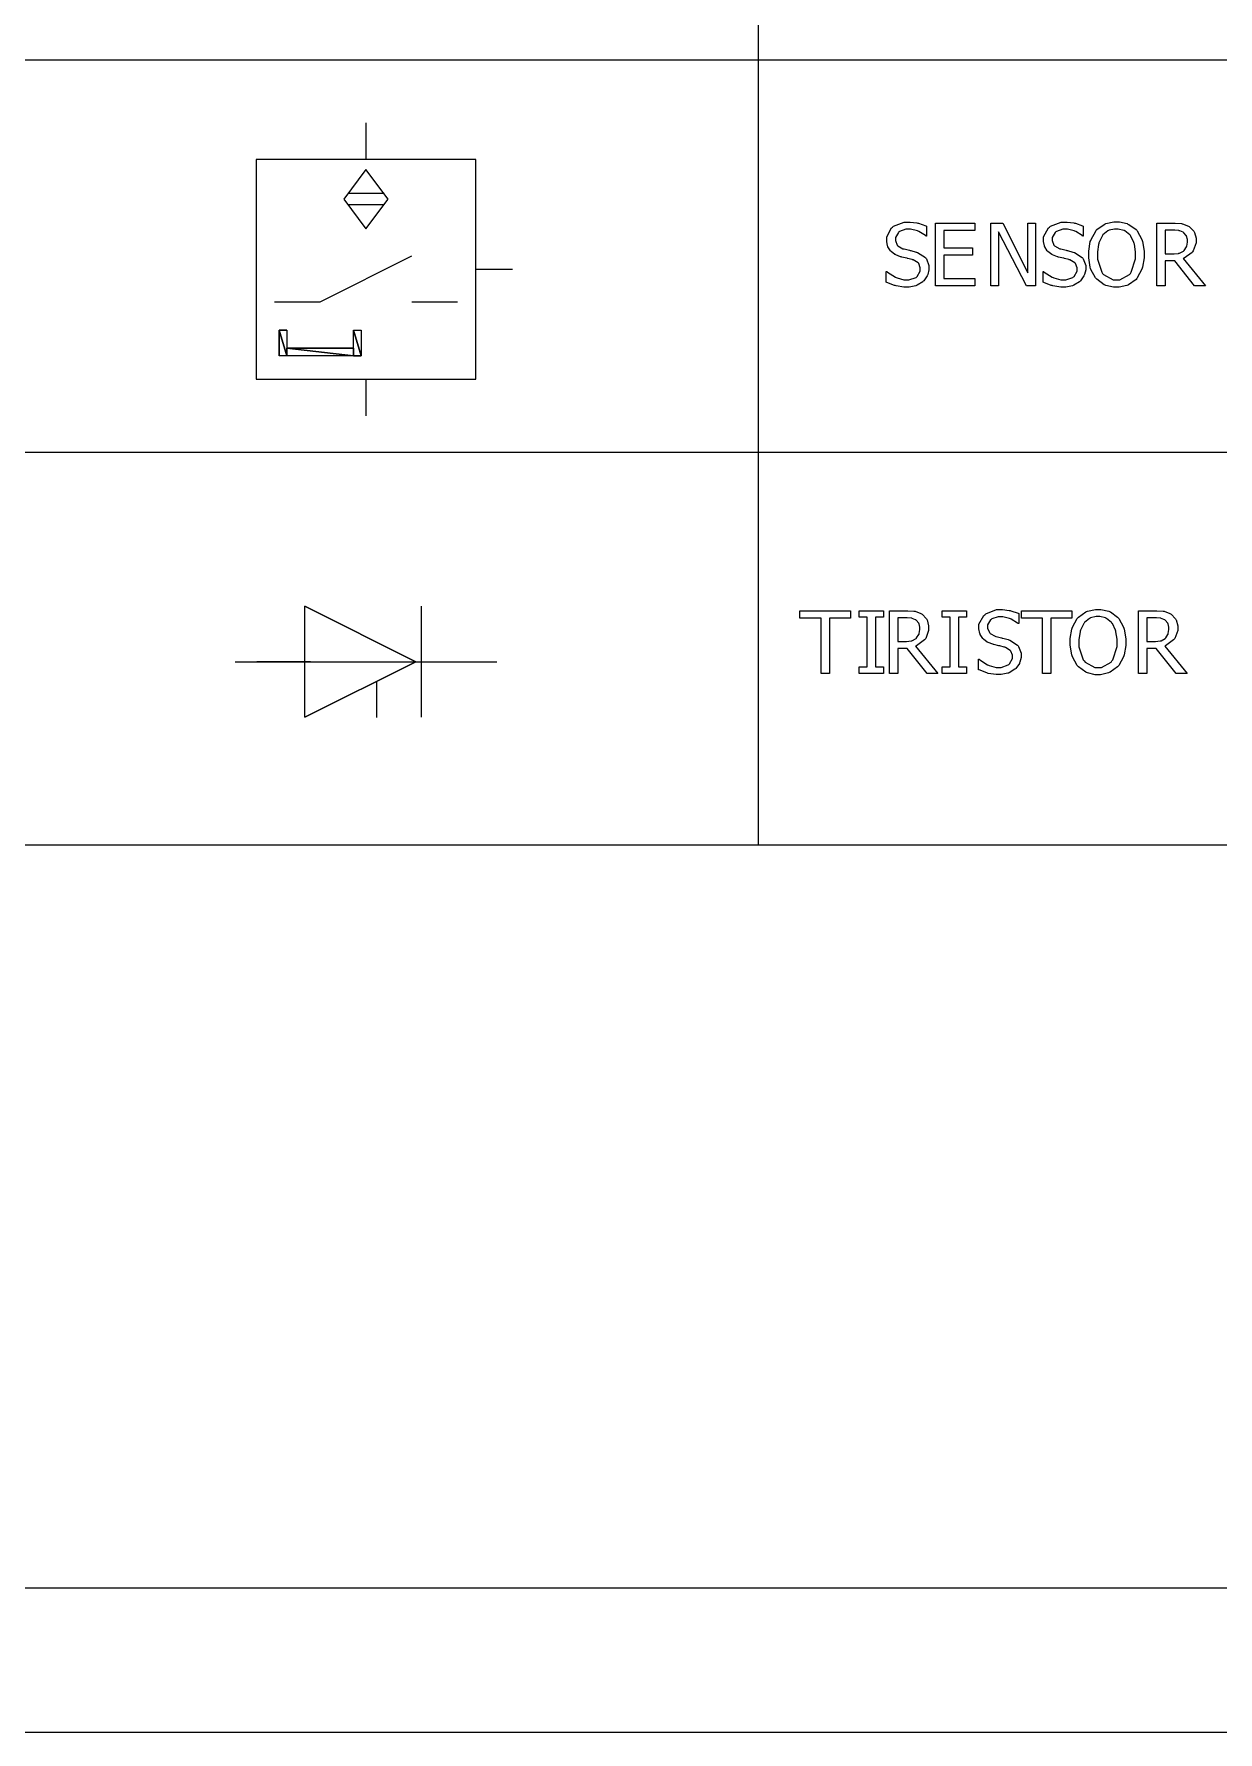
# Model space of a CAD drawing. Header units: millimetres. Extents: x 1974 to 2560, y 1429 to 1567.
# Drawn here: x 2493.155 to 2496.343, y 1512.671 to 1517.241 of the extents above; entities that cross this region are included whole.
import ezdxf

# ---------------------------------------------------------------- set-up
doc = ezdxf.new("R2010")
doc.units = ezdxf.units.MM
for name, color, linetype in [('MARGEM', 1, 'Continuous'), ('TEXTO', 4, 'Continuous'), ('TIMBRE', 7, 'Continuous')]:
    doc.layers.add(name, color=color, linetype=linetype)

msp = doc.modelspace()

# ---------------------------------------------------------------- linework, layer by layer
at = {"layer": 'MARGEM', "color": 7}
msp.add_lwpolyline([(2478.4513, 1512.6706), (2508.1513, 1512.6706), (2508.1513, 1533.6956), (2478.4513, 1533.6956)], close=True, dxfattribs=at)
at = {"layer": 'TEXTO', "color": 0}
for p, q in [((2495.1048, 1531.9544), (2495.1048, 1515.0586)), ((2507.7976, 1517.1706), (2478.9131, 1517.1706)), ((2494.0488, 1517.0016), (2494.0488, 1516.9031)), ((2493.7532, 1516.9031), (2493.7532, 1516.3118)), ((2494.3445, 1516.9031), (2493.7532, 1516.9031)), ((2494.0488, 1516.8761), (2493.989, 1516.7963)), ((2494.1088, 1516.7963), (2494.0488, 1516.8761)), ((2494.3445, 1516.3118), (2494.3445, 1516.9031)), ((2493.989, 1516.7963), (2494.0488, 1516.7164)), ((2494.0976, 1516.8112), (2494.0003, 1516.8112)), ((2494.0976, 1516.7813), (2494.0003, 1516.7813)), ((2494.0488, 1516.7164), (2494.1088, 1516.7963)), ((2495.4695, 1516.7234), (2495.4982, 1516.7349)), ((2495.4982, 1516.7349), (2495.5077, 1516.7349)), ((2495.5077, 1516.7349), (2495.5144, 1516.7349)), ((2495.5144, 1516.7349), (2495.5324, 1516.7326)), ((2495.5324, 1516.7326), (2495.5345, 1516.7321)), ((2495.5345, 1516.7321), (2495.5365, 1516.7317)), ((2495.5365, 1516.7317), (2495.5562, 1516.7249)), ((2495.5822, 1516.563), (2495.5822, 1516.7319)), ((2495.5822, 1516.7319), (2495.6879, 1516.7319)), ((2495.6879, 1516.7319), (2495.6879, 1516.7119)), ((2495.7312, 1516.563), (2495.7312, 1516.7319)), ((2495.7312, 1516.7319), (2495.7631, 1516.7319)), ((2495.7631, 1516.7319), (2495.831, 1516.5982)), ((2495.831, 1516.5982), (2495.831, 1516.7319)), ((2495.831, 1516.7319), (2495.8519, 1516.7319)), ((2495.8519, 1516.7319), (2495.8519, 1516.563)), ((2495.8519, 1516.7319), (2495.8519, 1516.7319)), ((2495.8917, 1516.7234), (2495.9204, 1516.7349)), ((2495.9204, 1516.7349), (2495.9299, 1516.7349)), ((2495.9299, 1516.7349), (2495.9366, 1516.7349)), ((2495.9366, 1516.7349), (2495.9546, 1516.7326)), ((2495.9546, 1516.7326), (2495.9568, 1516.7321)), ((2495.9568, 1516.7321), (2495.9588, 1516.7317)), ((2495.9588, 1516.7317), (2495.9784, 1516.7249)), ((2496.0167, 1516.7145), (2496.0363, 1516.7286)), ((2496.0363, 1516.7286), (2496.0386, 1516.7296)), ((2496.0386, 1516.7296), (2496.0408, 1516.7306)), ((2496.0408, 1516.7306), (2496.0623, 1516.7354)), ((2496.0623, 1516.7354), (2496.0695, 1516.7354)), ((2496.0695, 1516.7354), (2496.0772, 1516.7354)), ((2496.0772, 1516.7354), (2496.0982, 1516.7305)), ((2496.0982, 1516.7305), (2496.1005, 1516.7294)), ((2496.1005, 1516.7294), (2496.1027, 1516.7284)), ((2496.1027, 1516.7284), (2496.1223, 1516.7144)), ((2496.1782, 1516.563), (2496.1782, 1516.7319)), ((2496.1782, 1516.7319), (2496.2217, 1516.7319)), ((2496.2217, 1516.7319), (2496.2278, 1516.7319)), ((2496.2278, 1516.7319), (2496.2445, 1516.7307)), ((2496.2445, 1516.7307), (2496.2461, 1516.7304)), ((2496.2461, 1516.7304), (2496.2477, 1516.7302)), ((2496.2477, 1516.7302), (2496.2633, 1516.724)), ((2495.4509, 1516.6953), (2495.4642, 1516.7188)), ((2495.4509, 1516.6866), (2495.4509, 1516.6953)), ((2495.4509, 1516.6826), (2495.4509, 1516.6866)), ((2495.4533, 1516.6705), (2495.4509, 1516.6826)), ((2495.4642, 1516.7188), (2495.4669, 1516.7211)), ((2495.4669, 1516.7211), (2495.4695, 1516.7234)), ((2495.4822, 1516.7071), (2495.4743, 1516.6936)), ((2495.4743, 1516.6936), (2495.4743, 1516.6891)), ((2495.4743, 1516.6891), (2495.4743, 1516.6848)), ((2495.4743, 1516.6848), (2495.479, 1516.673)), ((2495.4839, 1516.7083), (2495.4822, 1516.7071)), ((2495.4854, 1516.7095), (2495.4839, 1516.7083)), ((2495.5028, 1516.7156), (2495.4854, 1516.7095)), ((2495.5092, 1516.7156), (2495.5028, 1516.7156)), ((2495.5152, 1516.7156), (2495.5092, 1516.7156)), ((2495.5335, 1516.7111), (2495.5152, 1516.7156)), ((2495.5357, 1516.7101), (2495.5335, 1516.7111)), ((2495.5377, 1516.7092), (2495.5357, 1516.7101)), ((2495.5549, 1516.6985), (2495.5377, 1516.7092)), ((2495.5563, 1516.6972), (2495.5549, 1516.6985)), ((2495.5562, 1516.7249), (2495.558, 1516.7241)), ((2495.558, 1516.6972), (2495.5563, 1516.6972)), ((2495.558, 1516.7241), (2495.558, 1516.6972)), ((2495.6879, 1516.7119), (2495.6048, 1516.7119)), ((2495.6048, 1516.7119), (2495.6048, 1516.6657)), ((2495.8268, 1516.563), (2495.7521, 1516.7086)), ((2495.7521, 1516.7086), (2495.7521, 1516.563)), ((2495.8731, 1516.6953), (2495.8864, 1516.7188)), ((2495.8731, 1516.6866), (2495.8731, 1516.6953)), ((2495.8731, 1516.6826), (2495.8731, 1516.6866)), ((2495.8755, 1516.6705), (2495.8731, 1516.6826)), ((2495.8864, 1516.7188), (2495.8891, 1516.7211)), ((2495.8891, 1516.7211), (2495.8917, 1516.7234)), ((2495.9045, 1516.7071), (2495.8965, 1516.6936)), ((2495.8965, 1516.6936), (2495.8965, 1516.6891)), ((2495.8965, 1516.6891), (2495.8965, 1516.6848)), ((2495.8965, 1516.6848), (2495.9011, 1516.673)), ((2495.9061, 1516.7083), (2495.9045, 1516.7071)), ((2495.9076, 1516.7095), (2495.9061, 1516.7083)), ((2495.925, 1516.7156), (2495.9076, 1516.7095)), ((2495.9314, 1516.7156), (2495.925, 1516.7156)), ((2495.9374, 1516.7156), (2495.9314, 1516.7156)), ((2495.9556, 1516.7111), (2495.9374, 1516.7156)), ((2495.9578, 1516.7101), (2495.9556, 1516.7111)), ((2495.9599, 1516.7092), (2495.9578, 1516.7101)), ((2495.9771, 1516.6985), (2495.9599, 1516.7092)), ((2495.9784, 1516.6972), (2495.9771, 1516.6985)), ((2495.9784, 1516.7249), (2495.9802, 1516.7241)), ((2495.9802, 1516.6972), (2495.9784, 1516.6972)), ((2495.9802, 1516.7241), (2495.9802, 1516.6972)), ((2495.9948, 1516.6568), (2495.9991, 1516.6823)), ((2495.9991, 1516.6823), (2496.0001, 1516.6849)), ((2496.0001, 1516.6849), (2496.001, 1516.6876)), ((2496.001, 1516.6876), (2496.0135, 1516.7106)), ((2496.0135, 1516.7106), (2496.0151, 1516.7125)), ((2496.0151, 1516.7125), (2496.0167, 1516.7145)), ((2496.0308, 1516.6972), (2496.0223, 1516.6792)), ((2496.032, 1516.6986), (2496.0308, 1516.6972)), ((2496.0331, 1516.7001), (2496.032, 1516.6986)), ((2496.0466, 1516.7111), (2496.0331, 1516.7001)), ((2496.0481, 1516.7118), (2496.0466, 1516.7111)), ((2496.0495, 1516.7125), (2496.0481, 1516.7118)), ((2496.0641, 1516.716), (2496.0495, 1516.7125)), ((2496.0695, 1516.716), (2496.0641, 1516.716)), ((2496.0744, 1516.716), (2496.0695, 1516.716)), ((2496.0892, 1516.7124), (2496.0744, 1516.716)), ((2496.0908, 1516.7117), (2496.0892, 1516.7124)), ((2496.0923, 1516.711), (2496.0908, 1516.7117)), ((2496.1058, 1516.7), (2496.0923, 1516.711)), ((2496.107, 1516.6986), (2496.1058, 1516.7)), ((2496.108, 1516.6972), (2496.107, 1516.6986)), ((2496.1165, 1516.6794), (2496.108, 1516.6972)), ((2496.1223, 1516.7144), (2496.1239, 1516.7125)), ((2496.1239, 1516.7125), (2496.1254, 1516.7107)), ((2496.1239, 1516.7125), (2496.1239, 1516.7125)), ((2496.1254, 1516.7107), (2496.1379, 1516.6878)), ((2496.1379, 1516.6878), (2496.1388, 1516.685)), ((2496.1388, 1516.685), (2496.1397, 1516.6823)), ((2496.1397, 1516.6823), (2496.1442, 1516.6562)), ((2496.2229, 1516.7126), (2496.2007, 1516.7126)), ((2496.2007, 1516.7126), (2496.2007, 1516.6489)), ((2496.2265, 1516.7126), (2496.2229, 1516.7126)), ((2496.2376, 1516.7117), (2496.2265, 1516.7126)), ((2496.2386, 1516.7114), (2496.2376, 1516.7117)), ((2496.2397, 1516.7112), (2496.2386, 1516.7114)), ((2496.2489, 1516.7074), (2496.2397, 1516.7112)), ((2496.2498, 1516.7068), (2496.2489, 1516.7074)), ((2496.2507, 1516.7062), (2496.2498, 1516.7068)), ((2496.2574, 1516.6985), (2496.2507, 1516.7062)), ((2496.2579, 1516.6975), (2496.2574, 1516.6985)), ((2496.2582, 1516.6966), (2496.2579, 1516.6975)), ((2496.2605, 1516.6877), (2496.2582, 1516.6966)), ((2496.2586, 1516.6701), (2496.2605, 1516.6809)), ((2496.2605, 1516.6844), (2496.2605, 1516.6877)), ((2496.2605, 1516.6809), (2496.2605, 1516.6844)), ((2496.2605, 1516.6844), (2496.2605, 1516.6844)), ((2496.2633, 1516.724), (2496.2648, 1516.723)), ((2496.2648, 1516.723), (2496.2662, 1516.7221)), ((2496.2662, 1516.7221), (2496.2779, 1516.7099)), ((2496.2779, 1516.7099), (2496.2788, 1516.7084)), ((2496.2788, 1516.7084), (2496.2796, 1516.7069)), ((2496.2796, 1516.7069), (2496.2839, 1516.6914)), ((2496.2839, 1516.6914), (2496.2839, 1516.6861)), ((2496.2839, 1516.6861), (2496.2839, 1516.6784)), ((2493.9257, 1516.5204), (2494.172, 1516.6436)), ((2495.4538, 1516.6693), (2495.4533, 1516.6705)), ((2495.4543, 1516.668), (2495.4538, 1516.6693)), ((2495.4611, 1516.6571), (2495.4543, 1516.668)), ((2495.462, 1516.6562), (2495.4611, 1516.6571)), ((2495.4628, 1516.6553), (2495.462, 1516.6562)), ((2495.473, 1516.6475), (2495.4628, 1516.6553)), ((2495.4742, 1516.647), (2495.473, 1516.6475)), ((2495.4752, 1516.6464), (2495.4742, 1516.647)), ((2495.4883, 1516.6415), (2495.4752, 1516.6464)), ((2495.479, 1516.673), (2495.4799, 1516.6719)), ((2495.4799, 1516.6719), (2495.4808, 1516.6709)), ((2495.4808, 1516.6709), (2495.4945, 1516.6631)), ((2495.4898, 1516.6411), (2495.4883, 1516.6415)), ((2495.4913, 1516.6407), (2495.4898, 1516.6411)), ((2495.5049, 1516.6375), (2495.4913, 1516.6407)), ((2495.4945, 1516.6631), (2495.4964, 1516.6626)), ((2495.4964, 1516.6626), (2495.4975, 1516.6623)), ((2495.4975, 1516.6623), (2495.5121, 1516.6587)), ((2495.506, 1516.6372), (2495.5049, 1516.6375)), ((2495.507, 1516.637), (2495.506, 1516.6372)), ((2495.519, 1516.6338), (2495.507, 1516.637)), ((2495.5121, 1516.6587), (2495.5139, 1516.6582)), ((2495.5139, 1516.6582), (2495.5155, 1516.6578)), ((2495.5155, 1516.6578), (2495.5299, 1516.6541)), ((2495.5203, 1516.6335), (2495.519, 1516.6338)), ((2495.5299, 1516.6541), (2495.531, 1516.6537)), ((2495.531, 1516.6537), (2495.5339, 1516.6529)), ((2495.5339, 1516.6529), (2495.5552, 1516.6395)), ((2495.5552, 1516.6395), (2495.5565, 1516.6376)), ((2495.5565, 1516.6376), (2495.5578, 1516.6359)), ((2495.5578, 1516.6359), (2495.5646, 1516.6174)), ((2495.6048, 1516.6657), (2495.6822, 1516.6657)), ((2495.6822, 1516.6457), (2495.6048, 1516.6457)), ((2495.6048, 1516.6457), (2495.6048, 1516.583)), ((2495.6822, 1516.6657), (2495.6822, 1516.6457)), ((2495.876, 1516.6693), (2495.8755, 1516.6705)), ((2495.8764, 1516.668), (2495.876, 1516.6693)), ((2495.8832, 1516.6571), (2495.8764, 1516.668)), ((2495.884, 1516.6562), (2495.8832, 1516.6571)), ((2495.885, 1516.6553), (2495.884, 1516.6562)), ((2495.8951, 1516.6475), (2495.885, 1516.6553)), ((2495.8963, 1516.647), (2495.8951, 1516.6475)), ((2495.8975, 1516.6464), (2495.8963, 1516.647)), ((2495.9105, 1516.6415), (2495.8975, 1516.6464)), ((2495.9011, 1516.673), (2495.9021, 1516.6719)), ((2495.9021, 1516.6719), (2495.903, 1516.6709)), ((2495.903, 1516.6709), (2495.9168, 1516.6631)), ((2495.912, 1516.6411), (2495.9105, 1516.6415)), ((2495.9135, 1516.6407), (2495.912, 1516.6411)), ((2495.9271, 1516.6375), (2495.9135, 1516.6407)), ((2495.9168, 1516.6631), (2495.9186, 1516.6626)), ((2495.9186, 1516.6626), (2495.9197, 1516.6623)), ((2495.9197, 1516.6623), (2495.9343, 1516.6587)), ((2495.9282, 1516.6372), (2495.9271, 1516.6375)), ((2495.9292, 1516.637), (2495.9282, 1516.6372)), ((2495.9411, 1516.6338), (2495.9292, 1516.637)), ((2495.9343, 1516.6587), (2495.9361, 1516.6582)), ((2495.9361, 1516.6582), (2495.9377, 1516.6578)), ((2495.9377, 1516.6578), (2495.952, 1516.6541)), ((2495.9425, 1516.6335), (2495.9411, 1516.6338)), ((2495.952, 1516.6541), (2495.9531, 1516.6537)), ((2495.9531, 1516.6537), (2495.9561, 1516.6529)), ((2495.9561, 1516.6529), (2495.9773, 1516.6395)), ((2495.9773, 1516.6395), (2495.9787, 1516.6376)), ((2495.9787, 1516.6376), (2495.98, 1516.6359)), ((2495.98, 1516.6359), (2495.9867, 1516.6174)), ((2495.9948, 1516.6474), (2495.9948, 1516.6568)), ((2495.9948, 1516.6389), (2495.9948, 1516.6474)), ((2495.9991, 1516.613), (2495.9948, 1516.6389)), ((2496.021, 1516.6748), (2496.0181, 1516.6543)), ((2496.0181, 1516.6543), (2496.0181, 1516.6474)), ((2496.0181, 1516.6474), (2496.0181, 1516.6347)), ((2496.0181, 1516.6347), (2496.0298, 1516.5995)), ((2496.0217, 1516.6769), (2496.021, 1516.6748)), ((2496.0223, 1516.6792), (2496.0217, 1516.6769)), ((2496.1092, 1516.5995), (2496.1208, 1516.6355)), ((2496.1172, 1516.6771), (2496.1165, 1516.6794)), ((2496.1178, 1516.675), (2496.1172, 1516.6771)), ((2496.1208, 1516.6549), (2496.1178, 1516.675)), ((2496.1208, 1516.6474), (2496.1208, 1516.6549)), ((2496.1208, 1516.6355), (2496.1208, 1516.6474)), ((2496.1208, 1516.6474), (2496.1208, 1516.6474)), ((2496.1442, 1516.6382), (2496.1398, 1516.6131)), ((2496.1442, 1516.6562), (2496.1442, 1516.6474)), ((2496.1442, 1516.6474), (2496.1442, 1516.6382)), ((2496.2007, 1516.6489), (2496.2204, 1516.6489)), ((2496.2204, 1516.6489), (2496.2247, 1516.6489)), ((2496.2247, 1516.6489), (2496.2364, 1516.6504)), ((2496.2364, 1516.6504), (2496.2378, 1516.6506)), ((2496.2378, 1516.6506), (2496.2391, 1516.6509)), ((2496.2391, 1516.6509), (2496.25, 1516.6567)), ((2496.2515, 1516.6376), (2496.2489, 1516.6366)), ((2496.2489, 1516.6366), (2496.309, 1516.563)), ((2496.2489, 1516.6366), (2496.2489, 1516.6366)), ((2496.25, 1516.6567), (2496.251, 1516.6576)), ((2496.251, 1516.6576), (2496.2517, 1516.6585)), ((2496.2729, 1516.653), (2496.2515, 1516.6376)), ((2496.2517, 1516.6585), (2496.2578, 1516.6679)), ((2496.2578, 1516.6679), (2496.2581, 1516.669)), ((2496.2581, 1516.669), (2496.2586, 1516.6701)), ((2496.2745, 1516.655), (2496.2729, 1516.653)), ((2496.2761, 1516.6571), (2496.2745, 1516.655)), ((2496.2839, 1516.6784), (2496.2761, 1516.6571)), ((2494.4431, 1516.6075), (2494.3445, 1516.6075)), ((2495.4497, 1516.5731), (2495.4497, 1516.6013)), ((2495.4497, 1516.6013), (2495.4513, 1516.6013)), ((2495.4513, 1516.6013), (2495.4531, 1516.5995)), ((2495.4531, 1516.5995), (2495.4741, 1516.586)), ((2495.5221, 1516.633), (2495.5203, 1516.6335)), ((2495.5353, 1516.6251), (2495.5221, 1516.633)), ((2495.5317, 1516.5871), (2495.5332, 1516.5884)), ((2495.5332, 1516.5884), (2495.5412, 1516.6028)), ((2495.5362, 1516.6241), (2495.5353, 1516.6251)), ((2495.537, 1516.623), (2495.5362, 1516.6241)), ((2495.5412, 1516.6117), (2495.537, 1516.623)), ((2495.5412, 1516.6076), (2495.5412, 1516.6117)), ((2495.5412, 1516.6028), (2495.5412, 1516.6076)), ((2495.5598, 1516.5901), (2495.5504, 1516.5764)), ((2495.5605, 1516.5916), (2495.5598, 1516.5901)), ((2495.5612, 1516.5933), (2495.5605, 1516.5916)), ((2495.5646, 1516.6063), (2495.5612, 1516.5933)), ((2495.5646, 1516.6174), (2495.5646, 1516.6111)), ((2495.5646, 1516.6111), (2495.5646, 1516.6063)), ((2495.8719, 1516.5731), (2495.8719, 1516.6013)), ((2495.8719, 1516.6013), (2495.8734, 1516.6013)), ((2495.8734, 1516.6013), (2495.8752, 1516.5995)), ((2495.8752, 1516.5995), (2495.8962, 1516.586)), ((2495.9442, 1516.633), (2495.9425, 1516.6335)), ((2495.9575, 1516.6251), (2495.9442, 1516.633)), ((2495.9538, 1516.5871), (2495.9554, 1516.5884)), ((2495.9554, 1516.5884), (2495.9634, 1516.6028)), ((2495.9584, 1516.6241), (2495.9575, 1516.6251)), ((2495.9592, 1516.623), (2495.9584, 1516.6241)), ((2495.9634, 1516.6117), (2495.9592, 1516.623)), ((2495.9634, 1516.6076), (2495.9634, 1516.6117)), ((2495.9634, 1516.6028), (2495.9634, 1516.6076)), ((2495.982, 1516.5901), (2495.9726, 1516.5764)), ((2495.9827, 1516.5916), (2495.982, 1516.5901)), ((2495.9834, 1516.5933), (2495.9827, 1516.5916)), ((2495.9867, 1516.6063), (2495.9834, 1516.5933)), ((2495.9867, 1516.6174), (2495.9867, 1516.6111)), ((2495.9867, 1516.6111), (2495.9867, 1516.6063)), ((2496, 1516.6102), (2495.9991, 1516.613)), ((2496.0009, 1516.6075), (2496, 1516.6102)), ((2496.0133, 1516.5845), (2496.0009, 1516.6075)), ((2496.0298, 1516.5995), (2496.0321, 1516.5965)), ((2496.0321, 1516.5965), (2496.0344, 1516.5936)), ((2496.0344, 1516.5936), (2496.0607, 1516.579)), ((2496.0789, 1516.579), (2496.1046, 1516.5936)), ((2496.1046, 1516.5936), (2496.1069, 1516.5965)), ((2496.1069, 1516.5965), (2496.1092, 1516.5995)), ((2496.138, 1516.6076), (2496.1255, 1516.5845)), ((2496.1389, 1516.6103), (2496.138, 1516.6076)), ((2496.1398, 1516.6131), (2496.1389, 1516.6103)), ((2496.2263, 1516.6302), (2496.2007, 1516.6302)), ((2496.2007, 1516.6302), (2496.2007, 1516.563)), ((2496.2799, 1516.563), (2496.2263, 1516.6302)), ((2495.4515, 1516.5722), (2495.4497, 1516.5731)), ((2495.4716, 1516.5644), (2495.4515, 1516.5722)), ((2495.4739, 1516.5637), (2495.4716, 1516.5644)), ((2495.476, 1516.5631), (2495.4739, 1516.5637)), ((2495.4741, 1516.586), (2495.4764, 1516.5851)), ((2495.4973, 1516.5599), (2495.476, 1516.5631)), ((2495.4764, 1516.5851), (2495.4787, 1516.5842)), ((2495.4787, 1516.5842), (2495.4973, 1516.5793)), ((2495.4973, 1516.5793), (2495.5036, 1516.5793)), ((2495.5051, 1516.5599), (2495.4973, 1516.5599)), ((2495.5036, 1516.5793), (2495.5106, 1516.5793)), ((2495.5111, 1516.5599), (2495.5051, 1516.5599)), ((2495.5051, 1516.5599), (2495.5051, 1516.5599)), ((2495.5106, 1516.5793), (2495.5301, 1516.5858)), ((2495.5291, 1516.5633), (2495.5111, 1516.5599)), ((2495.5308, 1516.5639), (2495.5291, 1516.5633)), ((2495.5301, 1516.5858), (2495.5317, 1516.5871)), ((2495.5325, 1516.5646), (2495.5308, 1516.5639)), ((2495.5479, 1516.5741), (2495.5325, 1516.5646)), ((2495.5493, 1516.5753), (2495.5479, 1516.5741)), ((2495.5504, 1516.5764), (2495.5493, 1516.5753)), ((2495.6879, 1516.563), (2495.5822, 1516.563)), ((2495.6048, 1516.583), (2495.6879, 1516.583)), ((2495.6879, 1516.583), (2495.6879, 1516.563)), ((2495.6879, 1516.563), (2495.6879, 1516.563)), ((2495.7521, 1516.563), (2495.7312, 1516.563)), ((2495.8519, 1516.563), (2495.8268, 1516.563)), ((2495.8737, 1516.5722), (2495.8719, 1516.5731)), ((2495.8938, 1516.5644), (2495.8737, 1516.5722)), ((2495.8961, 1516.5637), (2495.8938, 1516.5644)), ((2495.8982, 1516.5631), (2495.8961, 1516.5637)), ((2495.8962, 1516.586), (2495.8986, 1516.5851)), ((2495.9194, 1516.5599), (2495.8982, 1516.5631)), ((2495.8986, 1516.5851), (2495.9009, 1516.5842)), ((2495.9009, 1516.5842), (2495.9194, 1516.5793)), ((2495.9194, 1516.5793), (2495.9257, 1516.5793)), ((2495.9273, 1516.5599), (2495.9194, 1516.5599)), ((2495.9257, 1516.5793), (2495.9327, 1516.5793)), ((2495.9332, 1516.5599), (2495.9273, 1516.5599)), ((2495.9273, 1516.5599), (2495.9273, 1516.5599)), ((2495.9327, 1516.5793), (2495.9522, 1516.5858)), ((2495.9513, 1516.5633), (2495.9332, 1516.5599)), ((2495.953, 1516.5639), (2495.9513, 1516.5633)), ((2495.9522, 1516.5858), (2495.9538, 1516.5871)), ((2495.9547, 1516.5646), (2495.953, 1516.5639)), ((2495.97, 1516.5741), (2495.9547, 1516.5646)), ((2495.9715, 1516.5753), (2495.97, 1516.5741)), ((2495.9726, 1516.5764), (2495.9715, 1516.5753)), ((2496.0149, 1516.5825), (2496.0133, 1516.5845)), ((2496.0166, 1516.5807), (2496.0149, 1516.5825)), ((2496.0363, 1516.5662), (2496.0166, 1516.5807)), ((2496.0386, 1516.5653), (2496.0363, 1516.5662)), ((2496.0408, 1516.5643), (2496.0386, 1516.5653)), ((2496.0617, 1516.5595), (2496.0408, 1516.5643)), ((2496.0607, 1516.579), (2496.0695, 1516.579)), ((2496.0695, 1516.5595), (2496.0617, 1516.5595)), ((2496.0695, 1516.579), (2496.0789, 1516.579)), ((2496.0764, 1516.5595), (2496.0695, 1516.5595)), ((2496.0974, 1516.5642), (2496.0764, 1516.5595)), ((2496.0997, 1516.5651), (2496.0974, 1516.5642)), ((2496.1019, 1516.566), (2496.0997, 1516.5651)), ((2496.1221, 1516.5806), (2496.1019, 1516.566)), ((2496.1239, 1516.5825), (2496.1221, 1516.5806)), ((2496.1255, 1516.5845), (2496.1239, 1516.5825)), ((2496.2007, 1516.563), (2496.1782, 1516.563)), ((2496.309, 1516.563), (2496.2799, 1516.563)), ((2493.8025, 1516.5204), (2493.9257, 1516.5204)), ((2494.172, 1516.5204), (2494.2952, 1516.5204)), ((2493.8148, 1516.4442), (2493.8148, 1516.3744)), ((2493.8357, 1516.4442), (2493.8148, 1516.4442)), ((2493.8357, 1516.3744), (2493.8148, 1516.4442)), ((2493.8148, 1516.4442), (2493.8148, 1516.4442)), ((2493.8148, 1516.4442), (2493.8357, 1516.4442)), ((2493.8357, 1516.3744), (2493.8148, 1516.4442)), ((2493.8148, 1516.4442), (2493.8148, 1516.4442)), ((2493.8148, 1516.4442), (2493.8357, 1516.4442)), ((2493.8148, 1516.3744), (2493.8148, 1516.4442)), ((2493.8148, 1516.4442), (2493.8148, 1516.4442)), ((2493.8148, 1516.4442), (2493.8357, 1516.3744)), ((2493.8148, 1516.3744), (2493.8148, 1516.4442)), ((2493.8148, 1516.4442), (2493.8148, 1516.4442)), ((2493.8148, 1516.4442), (2493.8357, 1516.3744)), ((2493.8357, 1516.4442), (2493.8357, 1516.3953)), ((2493.8357, 1516.4442), (2493.8357, 1516.4442)), ((2493.8357, 1516.4442), (2493.8357, 1516.4442)), ((2493.8357, 1516.4442), (2493.8357, 1516.4442)), ((2493.8357, 1516.4442), (2493.8357, 1516.3744)), ((2493.8357, 1516.4442), (2493.8357, 1516.4442)), ((2493.8357, 1516.4442), (2493.8357, 1516.4442)), ((2493.8357, 1516.4442), (2493.8357, 1516.4442)), ((2493.8357, 1516.4442), (2493.8357, 1516.3744)), ((2494.015, 1516.3953), (2494.015, 1516.4442)), ((2494.015, 1516.4442), (2494.036, 1516.4442)), ((2494.036, 1516.3744), (2494.015, 1516.4442)), ((2494.015, 1516.4442), (2494.015, 1516.4442)), ((2494.015, 1516.4442), (2494.036, 1516.4442)), ((2494.036, 1516.3744), (2494.015, 1516.4442)), ((2494.015, 1516.4442), (2494.015, 1516.4442)), ((2494.015, 1516.4442), (2494.036, 1516.4442)), ((2494.015, 1516.3744), (2494.015, 1516.4442)), ((2494.015, 1516.4442), (2494.015, 1516.4442)), ((2494.015, 1516.4442), (2494.036, 1516.3744)), ((2494.015, 1516.3744), (2494.015, 1516.4442)), ((2494.015, 1516.4442), (2494.015, 1516.4442)), ((2494.015, 1516.4442), (2494.036, 1516.3744)), ((2494.036, 1516.4442), (2494.036, 1516.3744)), ((2494.036, 1516.4442), (2494.036, 1516.4442)), ((2494.036, 1516.4442), (2494.036, 1516.4442)), ((2494.036, 1516.4442), (2494.036, 1516.4442)), ((2494.036, 1516.4442), (2494.036, 1516.3744)), ((2494.036, 1516.4442), (2494.036, 1516.4442)), ((2494.036, 1516.4442), (2494.036, 1516.4442)), ((2494.036, 1516.4442), (2494.036, 1516.4442)), ((2494.036, 1516.4442), (2494.036, 1516.3744)), ((2494.015, 1516.3744), (2493.8148, 1516.3744)), ((2493.8357, 1516.3744), (2493.8148, 1516.3744)), ((2493.8148, 1516.3744), (2493.8148, 1516.3744)), ((2493.8357, 1516.3744), (2493.8148, 1516.3744)), ((2493.8148, 1516.3744), (2493.8148, 1516.3744)), ((2494.015, 1516.3953), (2493.8357, 1516.3953)), ((2494.015, 1516.3744), (2493.8357, 1516.3953)), ((2493.8357, 1516.3953), (2493.8357, 1516.3953)), ((2493.8357, 1516.3953), (2494.015, 1516.3953)), ((2494.015, 1516.3744), (2493.8357, 1516.3953)), ((2493.8357, 1516.3953), (2493.8357, 1516.3953)), ((2493.8357, 1516.3953), (2494.015, 1516.3953)), ((2493.8357, 1516.3744), (2493.8357, 1516.3953)), ((2493.8357, 1516.3953), (2493.8357, 1516.3953)), ((2493.8357, 1516.3953), (2494.015, 1516.3744)), ((2493.8357, 1516.3744), (2493.8357, 1516.3953)), ((2493.8357, 1516.3953), (2493.8357, 1516.3953)), ((2493.8357, 1516.3953), (2494.015, 1516.3744)), ((2494.015, 1516.3744), (2493.8357, 1516.3744)), ((2493.8357, 1516.3744), (2493.8357, 1516.3744)), ((2494.015, 1516.3744), (2493.8357, 1516.3744)), ((2493.8357, 1516.3744), (2493.8357, 1516.3744)), ((2493.8357, 1516.3744), (2493.8357, 1516.3744)), ((2493.8357, 1516.3744), (2493.8357, 1516.3744)), ((2493.8357, 1516.3744), (2493.8357, 1516.3744)), ((2493.8357, 1516.3744), (2493.8357, 1516.3744)), ((2493.8357, 1516.3744), (2493.8357, 1516.3744)), ((2493.8357, 1516.3744), (2493.8357, 1516.3744)), ((2493.8357, 1516.3744), (2493.8357, 1516.3744)), ((2493.8357, 1516.3744), (2493.8357, 1516.3744)), ((2494.015, 1516.3953), (2494.015, 1516.3953)), ((2494.015, 1516.3953), (2494.015, 1516.3953)), ((2494.015, 1516.3953), (2494.015, 1516.3953)), ((2494.015, 1516.3953), (2494.015, 1516.3744)), ((2494.015, 1516.3953), (2494.015, 1516.3953)), ((2494.015, 1516.3953), (2494.015, 1516.3953)), ((2494.015, 1516.3953), (2494.015, 1516.3953)), ((2494.015, 1516.3953), (2494.015, 1516.3744)), ((2494.015, 1516.3744), (2494.036, 1516.3744)), ((2494.036, 1516.3744), (2494.015, 1516.3744)), ((2494.015, 1516.3744), (2494.015, 1516.3744)), ((2494.036, 1516.3744), (2494.015, 1516.3744)), ((2494.015, 1516.3744), (2494.015, 1516.3744)), ((2494.015, 1516.3744), (2494.015, 1516.3744)), ((2494.015, 1516.3744), (2494.015, 1516.3744)), ((2494.015, 1516.3744), (2494.015, 1516.3744)), ((2494.015, 1516.3744), (2494.015, 1516.3744)), ((2494.015, 1516.3744), (2494.015, 1516.3744)), ((2494.015, 1516.3744), (2494.015, 1516.3744)), ((2494.015, 1516.3744), (2494.015, 1516.3744)), ((2494.015, 1516.3744), (2494.015, 1516.3744)), ((2494.036, 1516.3744), (2494.036, 1516.3744)), ((2494.036, 1516.3744), (2494.036, 1516.3744)), ((2494.036, 1516.3744), (2494.036, 1516.3744)), ((2494.036, 1516.3744), (2494.036, 1516.3744)), ((2494.036, 1516.3744), (2494.036, 1516.3744)), ((2494.036, 1516.3744), (2494.036, 1516.3744)), ((2494.036, 1516.3744), (2494.036, 1516.3744)), ((2494.036, 1516.3744), (2494.036, 1516.3744)), ((2493.7532, 1516.3118), (2494.3445, 1516.3118)), ((2494.0488, 1516.3118), (2494.0488, 1516.2132)), ((2507.7976, 1516.1146), (2478.9131, 1516.1146)), ((2493.8843, 1515.4019), (2493.8843, 1515.7011)), ((2493.8843, 1515.7011), (2494.1835, 1515.5515)), ((2493.8843, 1515.5515), (2493.8843, 1515.7011)), ((2494.1835, 1515.5515), (2493.8843, 1515.7011)), ((2494.1984, 1515.4019), (2494.1984, 1515.7011)), ((2495.2173, 1515.6689), (2495.2173, 1515.6888)), ((2495.2173, 1515.6888), (2495.3532, 1515.6888)), ((2495.3532, 1515.6888), (2495.3532, 1515.6689)), ((2495.3769, 1515.6716), (2495.3769, 1515.6888)), ((2495.3769, 1515.6888), (2495.4425, 1515.6888)), ((2495.4425, 1515.6888), (2495.4425, 1515.6716)), ((2495.458, 1515.5199), (2495.458, 1515.6888)), ((2495.458, 1515.6888), (2495.5016, 1515.6888)), ((2495.5016, 1515.6888), (2495.5077, 1515.6888)), ((2495.5077, 1515.6888), (2495.5243, 1515.6876)), ((2495.5243, 1515.6876), (2495.526, 1515.6873)), ((2495.526, 1515.6873), (2495.5275, 1515.6871)), ((2495.5275, 1515.6871), (2495.543, 1515.6809)), ((2495.543, 1515.6809), (2495.5446, 1515.6799)), ((2495.5446, 1515.6799), (2495.546, 1515.679)), ((2495.546, 1515.679), (2495.5578, 1515.6668)), ((2495.6005, 1515.6716), (2495.6005, 1515.6888)), ((2495.6005, 1515.6888), (2495.6661, 1515.6888)), ((2495.6661, 1515.6888), (2495.6661, 1515.6716)), ((2495.6992, 1515.6523), (2495.7125, 1515.6757)), ((2495.7125, 1515.6757), (2495.7151, 1515.678)), ((2495.7151, 1515.678), (2495.7178, 1515.6803)), ((2495.7178, 1515.6803), (2495.7464, 1515.692)), ((2495.7464, 1515.692), (2495.756, 1515.692)), ((2495.756, 1515.692), (2495.7627, 1515.692)), ((2495.7627, 1515.692), (2495.7808, 1515.6895)), ((2495.7808, 1515.6895), (2495.7829, 1515.689)), ((2495.7829, 1515.689), (2495.7849, 1515.6886)), ((2495.7849, 1515.6886), (2495.8044, 1515.6818)), ((2495.8044, 1515.6818), (2495.8062, 1515.681)), ((2495.8062, 1515.681), (2495.8062, 1515.6541)), ((2495.8134, 1515.6689), (2495.8134, 1515.6888)), ((2495.8134, 1515.6888), (2495.9492, 1515.6888)), ((2495.9492, 1515.6888), (2495.9492, 1515.6689)), ((2495.967, 1515.6714), (2495.9866, 1515.6855)), ((2495.9866, 1515.6855), (2495.9889, 1515.6865)), ((2495.9889, 1515.6865), (2495.9912, 1515.6875)), ((2495.9912, 1515.6875), (2496.0126, 1515.6923)), ((2496.0126, 1515.6923), (2496.0198, 1515.6923)), ((2496.0198, 1515.6923), (2496.0275, 1515.6923)), ((2496.0275, 1515.6923), (2496.0485, 1515.6874)), ((2496.0485, 1515.6874), (2496.0508, 1515.6863)), ((2496.0508, 1515.6863), (2496.0531, 1515.6853)), ((2496.0531, 1515.6853), (2496.0726, 1515.6713)), ((2496.1285, 1515.5199), (2496.1285, 1515.6888)), ((2496.1285, 1515.6888), (2496.1721, 1515.6888)), ((2496.1721, 1515.6888), (2496.1781, 1515.6888)), ((2496.1781, 1515.6888), (2496.1948, 1515.6876)), ((2496.1948, 1515.6876), (2496.1965, 1515.6873)), ((2496.1965, 1515.6873), (2496.1981, 1515.6871)), ((2496.1981, 1515.6871), (2496.2136, 1515.6809)), ((2496.2136, 1515.6809), (2496.2152, 1515.6799)), ((2496.2152, 1515.6799), (2496.2166, 1515.679)), ((2496.2166, 1515.679), (2496.2283, 1515.6668)), ((2495.274, 1515.6689), (2495.2173, 1515.6689)), ((2495.274, 1515.5199), (2495.274, 1515.6689)), ((2495.3532, 1515.6689), (2495.2965, 1515.6689)), ((2495.2965, 1515.6689), (2495.2965, 1515.5199)), ((2495.3985, 1515.6716), (2495.3769, 1515.6716)), ((2495.3985, 1515.5372), (2495.3985, 1515.6716)), ((2495.4425, 1515.6716), (2495.4209, 1515.6716)), ((2495.4209, 1515.6716), (2495.4209, 1515.5372)), ((2495.5028, 1515.6695), (2495.4805, 1515.6695)), ((2495.4805, 1515.6695), (2495.4805, 1515.6058)), ((2495.5064, 1515.6695), (2495.5028, 1515.6695)), ((2495.5175, 1515.6686), (2495.5064, 1515.6695)), ((2495.5185, 1515.6683), (2495.5175, 1515.6686)), ((2495.5196, 1515.6681), (2495.5185, 1515.6683)), ((2495.5288, 1515.6644), (2495.5196, 1515.6681)), ((2495.5296, 1515.6638), (2495.5288, 1515.6644)), ((2495.5306, 1515.6632), (2495.5296, 1515.6638)), ((2495.5372, 1515.6554), (2495.5306, 1515.6632)), ((2495.5377, 1515.6544), (2495.5372, 1515.6554)), ((2495.5381, 1515.6535), (2495.5377, 1515.6544)), ((2495.5403, 1515.6446), (2495.5381, 1515.6535)), ((2495.5384, 1515.627), (2495.5403, 1515.6378)), ((2495.5403, 1515.6413), (2495.5403, 1515.6446)), ((2495.5403, 1515.6378), (2495.5403, 1515.6413)), ((2495.5403, 1515.6413), (2495.5403, 1515.6413)), ((2495.5638, 1515.6353), (2495.556, 1515.614)), ((2495.5578, 1515.6668), (2495.5586, 1515.6653)), ((2495.5586, 1515.6653), (2495.5594, 1515.6638)), ((2495.5594, 1515.6638), (2495.5638, 1515.6483)), ((2495.5638, 1515.6483), (2495.5638, 1515.6431)), ((2495.5638, 1515.6431), (2495.5638, 1515.6353)), ((2495.622, 1515.6716), (2495.6005, 1515.6716)), ((2495.622, 1515.5372), (2495.622, 1515.6716)), ((2495.6661, 1515.6716), (2495.6445, 1515.6716)), ((2495.6445, 1515.6716), (2495.6445, 1515.5372)), ((2495.6992, 1515.6436), (2495.6992, 1515.6523)), ((2495.6992, 1515.6397), (2495.6992, 1515.6436)), ((2495.7016, 1515.6274), (2495.6992, 1515.6397)), ((2495.7306, 1515.664), (2495.7225, 1515.6505)), ((2495.7225, 1515.6505), (2495.7225, 1515.646)), ((2495.7225, 1515.646), (2495.7225, 1515.6417)), ((2495.7225, 1515.6417), (2495.7273, 1515.63)), ((2495.7273, 1515.63), (2495.7282, 1515.6289)), ((2495.7282, 1515.6289), (2495.7291, 1515.6278)), ((2495.7323, 1515.6652), (2495.7306, 1515.664)), ((2495.7338, 1515.6664), (2495.7323, 1515.6652)), ((2495.7511, 1515.6725), (2495.7338, 1515.6664)), ((2495.7575, 1515.6725), (2495.7511, 1515.6725)), ((2495.7634, 1515.6725), (2495.7575, 1515.6725)), ((2495.7818, 1515.668), (2495.7634, 1515.6725)), ((2495.7839, 1515.667), (2495.7818, 1515.668)), ((2495.786, 1515.6661), (2495.7839, 1515.667)), ((2495.8032, 1515.6554), (2495.786, 1515.6661)), ((2495.8046, 1515.6541), (2495.8032, 1515.6554)), ((2495.8062, 1515.6541), (2495.8046, 1515.6541)), ((2495.87, 1515.6689), (2495.8134, 1515.6689)), ((2495.87, 1515.5199), (2495.87, 1515.6689)), ((2495.9492, 1515.6689), (2495.8925, 1515.6689)), ((2495.8925, 1515.6689), (2495.8925, 1515.5199)), ((2495.9452, 1515.6137), (2495.9495, 1515.6392)), ((2495.9495, 1515.6392), (2495.9504, 1515.6418)), ((2495.9504, 1515.6418), (2495.9513, 1515.6445)), ((2495.9513, 1515.6445), (2495.9638, 1515.6676)), ((2495.9638, 1515.6676), (2495.9654, 1515.6694)), ((2495.9654, 1515.6694), (2495.967, 1515.6714)), ((2495.9715, 1515.6317), (2495.9684, 1515.6112)), ((2495.972, 1515.6338), (2495.9715, 1515.6317)), ((2495.9726, 1515.6361), (2495.972, 1515.6338)), ((2495.9812, 1515.6541), (2495.9726, 1515.6361)), ((2495.9823, 1515.6555), (2495.9812, 1515.6541)), ((2495.9835, 1515.657), (2495.9823, 1515.6555)), ((2495.997, 1515.6681), (2495.9835, 1515.657)), ((2495.9985, 1515.6688), (2495.997, 1515.6681)), ((2496, 1515.6695), (2495.9985, 1515.6688)), ((2496.0146, 1515.6729), (2496, 1515.6695)), ((2496.0199, 1515.6729), (2496.0146, 1515.6729)), ((2496.0248, 1515.6729), (2496.0199, 1515.6729)), ((2496.0395, 1515.6694), (2496.0248, 1515.6729)), ((2496.0411, 1515.6686), (2496.0395, 1515.6694)), ((2496.0426, 1515.6679), (2496.0411, 1515.6686)), ((2496.0562, 1515.6569), (2496.0426, 1515.6679)), ((2496.0573, 1515.6555), (2496.0562, 1515.6569)), ((2496.0584, 1515.6541), (2496.0573, 1515.6555)), ((2496.0669, 1515.6363), (2496.0584, 1515.6541)), ((2496.0675, 1515.634), (2496.0669, 1515.6363)), ((2496.0681, 1515.6319), (2496.0675, 1515.634)), ((2496.0712, 1515.6118), (2496.0681, 1515.6319)), ((2496.0726, 1515.6713), (2496.0742, 1515.6694)), ((2496.0742, 1515.6694), (2496.0757, 1515.6676)), ((2496.0742, 1515.6694), (2496.0742, 1515.6694)), ((2496.0757, 1515.6676), (2496.0883, 1515.6447)), ((2496.0883, 1515.6447), (2496.0892, 1515.6419)), ((2496.0892, 1515.6419), (2496.09, 1515.6392)), ((2496.09, 1515.6392), (2496.0945, 1515.6131)), ((2496.1732, 1515.6695), (2496.1511, 1515.6695)), ((2496.1511, 1515.6695), (2496.1511, 1515.6058)), ((2496.177, 1515.6695), (2496.1732, 1515.6695)), ((2496.188, 1515.6686), (2496.177, 1515.6695)), ((2496.1891, 1515.6683), (2496.188, 1515.6686)), ((2496.1901, 1515.6681), (2496.1891, 1515.6683)), ((2496.1994, 1515.6644), (2496.1901, 1515.6681)), ((2496.2001, 1515.6638), (2496.1994, 1515.6644)), ((2496.201, 1515.6632), (2496.2001, 1515.6638)), ((2496.2077, 1515.6554), (2496.201, 1515.6632)), ((2496.2082, 1515.6544), (2496.2077, 1515.6554)), ((2496.2086, 1515.6535), (2496.2082, 1515.6544)), ((2496.2108, 1515.6446), (2496.2086, 1515.6535)), ((2496.2089, 1515.627), (2496.2108, 1515.6378)), ((2496.2108, 1515.6413), (2496.2108, 1515.6446)), ((2496.2108, 1515.6378), (2496.2108, 1515.6413)), ((2496.2108, 1515.6413), (2496.2108, 1515.6413)), ((2496.2343, 1515.6353), (2496.2264, 1515.614)), ((2496.2283, 1515.6668), (2496.2291, 1515.6653)), ((2496.2291, 1515.6653), (2496.2299, 1515.6638)), ((2496.2299, 1515.6638), (2496.2343, 1515.6483)), ((2496.2343, 1515.6483), (2496.2343, 1515.6431)), ((2496.2343, 1515.6431), (2496.2343, 1515.6353)), ((2495.4805, 1515.6058), (2495.5003, 1515.6058)), ((2495.5062, 1515.5871), (2495.4805, 1515.5871)), ((2495.4805, 1515.5871), (2495.4805, 1515.5199)), ((2495.5003, 1515.6058), (2495.5046, 1515.6058)), ((2495.5046, 1515.6058), (2495.5163, 1515.6073)), ((2495.5597, 1515.5199), (2495.5062, 1515.5871)), ((2495.5163, 1515.6073), (2495.5177, 1515.6075)), ((2495.5177, 1515.6075), (2495.5189, 1515.6078)), ((2495.5189, 1515.6078), (2495.5298, 1515.6136)), ((2495.5314, 1515.5945), (2495.5287, 1515.5935)), ((2495.5287, 1515.5935), (2495.5888, 1515.5199)), ((2495.5287, 1515.5935), (2495.5287, 1515.5935)), ((2495.5298, 1515.6136), (2495.5307, 1515.6145)), ((2495.5307, 1515.6145), (2495.5315, 1515.6154)), ((2495.5527, 1515.6099), (2495.5314, 1515.5945)), ((2495.5315, 1515.6154), (2495.5377, 1515.6248)), ((2495.5377, 1515.6248), (2495.538, 1515.6259)), ((2495.538, 1515.6259), (2495.5384, 1515.627)), ((2495.5544, 1515.6119), (2495.5527, 1515.6099)), ((2495.556, 1515.614), (2495.5544, 1515.6119)), ((2495.7021, 1515.6262), (2495.7016, 1515.6274)), ((2495.7025, 1515.6249), (2495.7021, 1515.6262)), ((2495.7094, 1515.614), (2495.7025, 1515.6249)), ((2495.7102, 1515.6131), (2495.7094, 1515.614)), ((2495.7111, 1515.6122), (2495.7102, 1515.6131)), ((2495.7213, 1515.6044), (2495.7111, 1515.6122)), ((2495.7225, 1515.6039), (2495.7213, 1515.6044)), ((2495.7236, 1515.6033), (2495.7225, 1515.6039)), ((2495.7366, 1515.5985), (2495.7236, 1515.6033)), ((2495.7291, 1515.6278), (2495.7428, 1515.6201)), ((2495.7382, 1515.5981), (2495.7366, 1515.5985)), ((2495.7397, 1515.5977), (2495.7382, 1515.5981)), ((2495.7532, 1515.5944), (2495.7397, 1515.5977)), ((2495.7428, 1515.6201), (2495.7446, 1515.6196)), ((2495.7446, 1515.6196), (2495.7458, 1515.6193)), ((2495.7458, 1515.6193), (2495.7603, 1515.6156)), ((2495.7544, 1515.5942), (2495.7532, 1515.5944)), ((2495.7554, 1515.594), (2495.7544, 1515.5942)), ((2495.7672, 1515.5908), (2495.7554, 1515.594)), ((2495.7603, 1515.6156), (2495.7621, 1515.6152)), ((2495.7621, 1515.6152), (2495.7638, 1515.6148)), ((2495.7638, 1515.6148), (2495.7781, 1515.611)), ((2495.7686, 1515.5904), (2495.7672, 1515.5908)), ((2495.7703, 1515.5899), (2495.7686, 1515.5904)), ((2495.7836, 1515.582), (2495.7703, 1515.5899)), ((2495.7781, 1515.611), (2495.7793, 1515.6106)), ((2495.7793, 1515.6106), (2495.7822, 1515.6098)), ((2495.7822, 1515.6098), (2495.8034, 1515.5964)), ((2495.8034, 1515.5964), (2495.8048, 1515.5945)), ((2495.8048, 1515.5945), (2495.806, 1515.5928)), ((2495.806, 1515.5928), (2495.8129, 1515.5743)), ((2495.9452, 1515.6043), (2495.9452, 1515.6137)), ((2495.9452, 1515.5958), (2495.9452, 1515.6043)), ((2495.9494, 1515.5699), (2495.9452, 1515.5958)), ((2495.9684, 1515.6112), (2495.9684, 1515.6043)), ((2495.9684, 1515.6043), (2495.9684, 1515.5916)), ((2495.9684, 1515.5916), (2495.9801, 1515.5565)), ((2496.0595, 1515.5565), (2496.0712, 1515.5924)), ((2496.0712, 1515.6043), (2496.0712, 1515.6118)), ((2496.0712, 1515.5924), (2496.0712, 1515.6043)), ((2496.0712, 1515.6043), (2496.0712, 1515.6043)), ((2496.0945, 1515.5951), (2496.0902, 1515.5701)), ((2496.0945, 1515.6131), (2496.0945, 1515.6043)), ((2496.0945, 1515.6043), (2496.0945, 1515.5951)), ((2496.1511, 1515.6058), (2496.1708, 1515.6058)), ((2496.1766, 1515.5871), (2496.1511, 1515.5871)), ((2496.1511, 1515.5871), (2496.1511, 1515.5199)), ((2496.1708, 1515.6058), (2496.175, 1515.6058)), ((2496.175, 1515.6058), (2496.1868, 1515.6073)), ((2496.2302, 1515.5199), (2496.1766, 1515.5871)), ((2496.1868, 1515.6073), (2496.1881, 1515.6075)), ((2496.1881, 1515.6075), (2496.1894, 1515.6078)), ((2496.1894, 1515.6078), (2496.2003, 1515.6136)), ((2496.2019, 1515.5945), (2496.1993, 1515.5935)), ((2496.1993, 1515.5935), (2496.2594, 1515.5199)), ((2496.1993, 1515.5935), (2496.1993, 1515.5935)), ((2496.2003, 1515.6136), (2496.2013, 1515.6145)), ((2496.2013, 1515.6145), (2496.202, 1515.6154)), ((2496.2232, 1515.6099), (2496.2019, 1515.5945)), ((2496.202, 1515.6154), (2496.2081, 1515.6248)), ((2496.2081, 1515.6248), (2496.2084, 1515.6259)), ((2496.2084, 1515.6259), (2496.2089, 1515.627)), ((2496.2248, 1515.6119), (2496.2232, 1515.6099)), ((2496.2264, 1515.614), (2496.2248, 1515.6119)), ((2493.6968, 1515.5515), (2494.4009, 1515.5515)), ((2493.8992, 1515.5515), (2493.7551, 1515.5515)), ((2493.8843, 1515.4019), (2493.8843, 1515.5515)), ((2494.1835, 1515.5515), (2493.8843, 1515.4019)), ((2493.8843, 1515.4019), (2494.1835, 1515.5515)), ((2495.3769, 1515.5199), (2495.3769, 1515.5372)), ((2495.3769, 1515.5372), (2495.3985, 1515.5372)), ((2495.4209, 1515.5372), (2495.4425, 1515.5372)), ((2495.4425, 1515.5372), (2495.4425, 1515.5199)), ((2495.4425, 1515.5372), (2495.4425, 1515.5372)), ((2495.6005, 1515.5199), (2495.6005, 1515.5372)), ((2495.6005, 1515.5372), (2495.622, 1515.5372)), ((2495.6445, 1515.5372), (2495.6661, 1515.5372)), ((2495.6661, 1515.5372), (2495.6661, 1515.5199)), ((2495.6661, 1515.5372), (2495.6661, 1515.5372)), ((2495.698, 1515.53), (2495.698, 1515.5582)), ((2495.698, 1515.5582), (2495.6995, 1515.5582)), ((2495.6995, 1515.5582), (2495.7013, 1515.5564)), ((2495.7013, 1515.5564), (2495.7223, 1515.5429)), ((2495.7223, 1515.5429), (2495.7248, 1515.542)), ((2495.7248, 1515.542), (2495.7271, 1515.5411)), ((2495.7271, 1515.5411), (2495.7456, 1515.5362)), ((2495.7588, 1515.5362), (2495.7783, 1515.5428)), ((2495.7783, 1515.5428), (2495.78, 1515.5441)), ((2495.78, 1515.5441), (2495.7815, 1515.5454)), ((2495.7815, 1515.5454), (2495.7895, 1515.5598)), ((2495.7845, 1515.581), (2495.7836, 1515.582)), ((2495.7853, 1515.5799), (2495.7845, 1515.581)), ((2495.7895, 1515.5687), (2495.7853, 1515.5799)), ((2495.7895, 1515.5646), (2495.7895, 1515.5687)), ((2495.7895, 1515.5598), (2495.7895, 1515.5646)), ((2495.8082, 1515.547), (2495.7987, 1515.5333)), ((2495.8088, 1515.5486), (2495.8082, 1515.547)), ((2495.8095, 1515.5502), (2495.8088, 1515.5486)), ((2495.8129, 1515.5632), (2495.8095, 1515.5502)), ((2495.8129, 1515.5743), (2495.8129, 1515.568)), ((2495.8129, 1515.568), (2495.8129, 1515.5632)), ((2495.9504, 1515.5671), (2495.9494, 1515.5699)), ((2495.9512, 1515.5644), (2495.9504, 1515.5671)), ((2495.9637, 1515.5414), (2495.9512, 1515.5644)), ((2495.9653, 1515.5394), (2495.9637, 1515.5414)), ((2495.9669, 1515.5376), (2495.9653, 1515.5394)), ((2495.9866, 1515.5231), (2495.9669, 1515.5376)), ((2495.9801, 1515.5565), (2495.9825, 1515.5535)), ((2495.9825, 1515.5535), (2495.9848, 1515.5506)), ((2495.9848, 1515.5506), (2496.011, 1515.5359)), ((2496.0292, 1515.5359), (2496.0549, 1515.5506)), ((2496.0725, 1515.5375), (2496.0524, 1515.523)), ((2496.0549, 1515.5506), (2496.0572, 1515.5535)), ((2496.0572, 1515.5535), (2496.0595, 1515.5565)), ((2496.0742, 1515.5394), (2496.0725, 1515.5375)), ((2496.0759, 1515.5414), (2496.0742, 1515.5394)), ((2496.0885, 1515.5646), (2496.0759, 1515.5414)), ((2496.0893, 1515.5673), (2496.0885, 1515.5646)), ((2496.0902, 1515.5701), (2496.0893, 1515.5673)), ((2494.0769, 1515.4981), (2494.0769, 1515.4016)), ((2495.2965, 1515.5199), (2495.274, 1515.5199)), ((2495.2965, 1515.5199), (2495.2965, 1515.5199)), ((2495.4425, 1515.5199), (2495.3769, 1515.5199)), ((2495.4805, 1515.5199), (2495.458, 1515.5199)), ((2495.5888, 1515.5199), (2495.5597, 1515.5199)), ((2495.6661, 1515.5199), (2495.6005, 1515.5199)), ((2495.6999, 1515.5292), (2495.698, 1515.53)), ((2495.72, 1515.5214), (2495.6999, 1515.5292)), ((2495.7221, 1515.5207), (2495.72, 1515.5214)), ((2495.7243, 1515.5201), (2495.7221, 1515.5207)), ((2495.7456, 1515.5168), (2495.7243, 1515.5201)), ((2495.7456, 1515.5362), (2495.7518, 1515.5362)), ((2495.7534, 1515.5168), (2495.7456, 1515.5168)), ((2495.7518, 1515.5362), (2495.7588, 1515.5362)), ((2495.7593, 1515.5168), (2495.7534, 1515.5168)), ((2495.7534, 1515.5168), (2495.7534, 1515.5168)), ((2495.7774, 1515.5202), (2495.7593, 1515.5168)), ((2495.7791, 1515.5208), (2495.7774, 1515.5202)), ((2495.7808, 1515.5215), (2495.7791, 1515.5208)), ((2495.7962, 1515.531), (2495.7808, 1515.5215)), ((2495.7975, 1515.5322), (2495.7962, 1515.531)), ((2495.7987, 1515.5333), (2495.7975, 1515.5322)), ((2495.8925, 1515.5199), (2495.87, 1515.5199)), ((2495.8925, 1515.5199), (2495.8925, 1515.5199)), ((2495.9889, 1515.5222), (2495.9866, 1515.5231)), ((2495.9912, 1515.5213), (2495.9889, 1515.5222)), ((2496.012, 1515.5164), (2495.9912, 1515.5213)), ((2496.011, 1515.5359), (2496.0199, 1515.5359)), ((2496.0198, 1515.5164), (2496.012, 1515.5164)), ((2496.0267, 1515.5164), (2496.0198, 1515.5164)), ((2496.0199, 1515.5359), (2496.0292, 1515.5359)), ((2496.0479, 1515.5212), (2496.0267, 1515.5164)), ((2496.0501, 1515.5221), (2496.0479, 1515.5212)), ((2496.0524, 1515.523), (2496.0501, 1515.5221)), ((2496.1511, 1515.5199), (2496.1285, 1515.5199)), ((2496.2594, 1515.5199), (2496.2302, 1515.5199))]:
    msp.add_line(p, q, dxfattribs=at)
at = {"layer": 'TIMBRE'}
msp.add_line((2478.9131, 1515.0586), (2507.7976, 1515.0586), dxfattribs=at)
at = {"layer": 'TIMBRE', "color": 12}
msp.add_lwpolyline([(2478.9131, 1513.0586), (2507.7976, 1513.0586), (2507.7976, 1532.6956), (2478.9131, 1532.6956)], close=True, dxfattribs=at)

doc.saveas('drawing.dxf')
